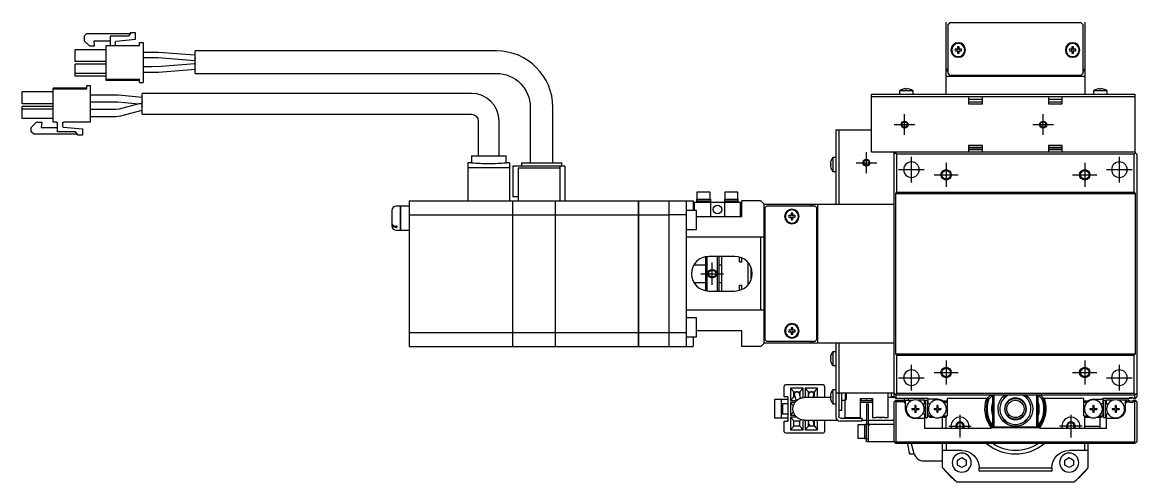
# Model space of a CAD drawing. Extents: x 0 to 1638, y -8 to 1357.
# Drawn here: x 1316.8 to 1638.4, y 536.5 to 669 of the extents above; entities that cross this region are included whole.
import ezdxf

# ---------------------------------------------------------------- set-up
doc = ezdxf.new("R2010")
doc.units = 0
doc.header["$LTSCALE"] = 0.5
doc.linetypes.add('CENTER', pattern=[50.8, 31.75, -6.35, 6.35, -6.35])
for name, color, linetype in [('MSM_CENTER', 1, 'CENTER'), ('MSM_CONTINUOUS', 7, 'CONTINUOUS'), ('MSM_NARROW', 5, 'CONTINUOUS')]:
    doc.layers.add(name, color=color, linetype=linetype)

msp = doc.modelspace()

# ---------------------------------------------------------------- linework, layer by layer
at = {"layer": 'MSM_CENTER'}
for p, q in [((1571.37, 636.47), (1571.37, 642.47)), ((1611.37, 636.47), (1611.37, 642.47)), ((1568.37, 639.47), (1574.37, 639.47)), ((1608.37, 639.47), (1614.37, 639.47)), ((1560.37, 625.47), (1560.37, 631.47)), ((1557.37, 628.47), (1563.37, 628.47)), ((1573.37, 622.77), (1573.37, 630.17)), ((1583.37, 628.47), (1583.37, 621.47)), ((1623.37, 628.47), (1623.37, 621.47)), ((1633.37, 622.77), (1633.37, 630.17)), ((1569.67, 626.47), (1577.07, 626.47)), ((1579.87, 624.97), (1586.87, 624.97)), ((1619.87, 624.97), (1626.87, 624.97)), ((1629.67, 626.47), (1637.07, 626.47)), ((1515.87, 593.22), (1515.87, 599.72)), ((1512.62, 596.47), (1519.12, 596.47)), ((1573.37, 562.77), (1573.37, 570.17)), ((1583.37, 571.47), (1583.37, 564.47)), ((1623.37, 571.47), (1623.37, 564.47)), ((1633.37, 562.77), (1633.37, 570.17)), ((1569.67, 566.47), (1577.07, 566.47)), ((1579.87, 567.97), (1586.87, 567.97)), ((1619.87, 567.97), (1626.87, 567.97)), ((1629.67, 566.47), (1637.07, 566.47)), ((1587.37, 555.72), (1587.37, 549.22)), ((1619.37, 555.72), (1619.37, 549.22)), ((1584.12, 552.47), (1590.62, 552.47)), ((1622.62, 552.47), (1616.12, 552.47))]:
    msp.add_line(p, q, dxfattribs=at)
at = {"layer": 'MSM_CONTINUOUS'}
for p, q in [((1583.37, 648.27), (1583.37, 668.97)), ((1588.87, 668.97), (1588.87, 668.77)), ((1593.37, 668.97), (1593.37, 668.77)), ((1595.87, 668.97), (1595.87, 668.77)), ((1610.87, 668.77), (1610.87, 668.97)), ((1613.37, 668.77), (1613.37, 668.97)), ((1617.87, 668.77), (1617.87, 668.97)), ((1623.37, 668.97), (1623.37, 648.27)), ((1347.92, 665.97), (1347.92, 665.67)), ((1349.42, 665.97), (1347.92, 665.97)), ((1349.42, 664.06), (1349.42, 665.97)), ((1584.37, 668.77), (1583.87, 668.27)), ((1583.87, 668.27), (1583.87, 654.27)), ((1622.37, 668.77), (1584.37, 668.77)), ((1622.87, 668.27), (1622.37, 668.77)), ((1622.87, 654.27), (1622.87, 668.27)), ((1335.32, 665.67), (1334.62, 664.97)), ((1334.62, 664.97), (1334.62, 663.67)), ((1334.62, 663.67), (1336.12, 662.17)), ((1347.92, 665.67), (1335.32, 665.67)), ((1337.49, 663.67), (1342.17, 663.67)), ((1337.62, 662.17), (1337.49, 663.67)), ((1342.17, 664.97), (1342.17, 662.47)), ((1347.42, 664.97), (1342.17, 664.97)), ((1343.67, 662.47), (1343.67, 663.37)), ((1343.85, 663.57), (1349.42, 664.06)), ((1347.92, 665.67), (1347.42, 664.97)), ((1350.62, 662.17), (1350.62, 663.17)), ((1350.62, 663.17), (1351.62, 663.17)), ((1351.62, 663.17), (1351.62, 651.57)), ((1332.02, 657.67), (1332.02, 661.07)), ((1340.92, 661.07), (1332.02, 661.07)), ((1336.12, 662.17), (1337.62, 662.17)), ((1350.62, 662.17), (1340.92, 662.17)), ((1340.92, 662.17), (1340.92, 652.32)), ((1355.24, 660.3), (1351.62, 660.3)), ((1366.62, 659.47), (1356.05, 660.27)), ((1366.62, 654.22), (1366.62, 660.72)), ((1453.62, 660.72), (1366.62, 660.72)), ((1586.63, 661.21), (1585.95, 661.21)), ((1585.95, 660.73), (1586.63, 660.73)), ((1586.63, 661.89), (1586.63, 661.21)), ((1586.63, 660.73), (1586.63, 660.05)), ((1587.11, 661.21), (1587.11, 661.89)), ((1587.79, 661.21), (1587.11, 661.21)), ((1587.11, 660.05), (1587.11, 660.73)), ((1587.11, 660.73), (1587.79, 660.73)), ((1619.63, 661.21), (1618.95, 661.21)), ((1618.95, 660.73), (1619.63, 660.73)), ((1619.63, 661.89), (1619.63, 661.21)), ((1619.63, 660.73), (1619.63, 660.05)), ((1620.11, 661.21), (1620.11, 661.89)), ((1620.79, 661.21), (1620.11, 661.21)), ((1620.11, 660.73), (1620.79, 660.73)), ((1620.11, 660.05), (1620.11, 660.73)), ((1340.92, 657.67), (1332.02, 657.67)), ((1340.92, 656.87), (1332.02, 656.87)), ((1332.02, 653.47), (1332.02, 656.87)), ((1351.62, 658.8), (1355.24, 658.8)), ((1354.25, 656.1), (1351.62, 656.1)), ((1356.88, 656.2), (1354.25, 656.1)), ((1355.94, 658.77), (1366.56, 657.97)), ((1366.56, 656.97), (1356.88, 656.2)), ((1366.62, 658.72), (1366.56, 657.97)), ((1340.92, 654.22), (1332.02, 654.22)), ((1340.92, 653.47), (1332.02, 653.47)), ((1351.62, 654.6), (1355.22, 654.6)), ((1356.07, 654.63), (1366.62, 655.47)), ((1366.62, 654.22), (1453.62, 654.22)), ((1583.37, 655.47), (1583.87, 655.47)), ((1583.37, 654.97), (1583.87, 654.97)), ((1583.37, 653.47), (1623.37, 653.47)), ((1583.87, 654.27), (1584.37, 653.77)), ((1584.37, 653.77), (1622.37, 653.77)), ((1588.87, 653.47), (1588.87, 653.77)), ((1589.62, 653.77), (1589.62, 653.47)), ((1595.12, 653.47), (1595.12, 653.77)), ((1598.37, 653.77), (1598.37, 653.67)), ((1598.37, 653.67), (1608.37, 653.67)), ((1598.37, 653.67), (1598.57, 653.47)), ((1608.17, 653.47), (1608.37, 653.67)), ((1608.37, 653.67), (1608.37, 653.77)), ((1611.62, 653.77), (1611.62, 653.47)), ((1617.12, 653.47), (1617.12, 653.77)), ((1617.87, 653.77), (1617.87, 653.47)), ((1622.37, 653.77), (1622.87, 654.27)), ((1622.87, 655.47), (1623.37, 655.47)), ((1622.87, 654.97), (1623.37, 654.97)), ((1325.67, 640.17), (1325.67, 650.02)), ((1335.37, 650.02), (1325.67, 650.02)), ((1325.67, 649.77), (1335.37, 649.77)), ((1335.37, 649.77), (1335.37, 650.77)), ((1335.37, 650.77), (1336.37, 650.77)), ((1336.37, 650.77), (1336.37, 640.17)), ((1340.92, 652.57), (1350.62, 652.57)), ((1340.92, 652.32), (1350.62, 652.32)), ((1350.62, 651.57), (1350.62, 652.57)), ((1350.62, 651.57), (1351.62, 651.57)), ((1570.94, 649.73), (1570.92, 649.73)), ((1571.67, 649.73), (1571.67, 649.86)), ((1572.07, 649.73), (1571.67, 649.73)), ((1572.07, 649.86), (1572.07, 649.73)), ((1572.82, 649.73), (1572.8, 649.73)), ((1626.94, 649.73), (1626.92, 649.73)), ((1627.67, 649.73), (1627.67, 649.86)), ((1628.07, 649.73), (1627.67, 649.73)), ((1628.07, 649.86), (1628.07, 649.73)), ((1628.82, 649.73), (1628.8, 649.73)), ((1316.77, 645.47), (1316.77, 648.87)), ((1325.67, 648.87), (1316.77, 648.87)), ((1344.27, 648), (1336.37, 648)), ((1344.56, 647.98), (1344.27, 648)), ((1351.37, 647.32), (1344.56, 647.98)), ((1351.37, 642.47), (1351.37, 648.47)), ((1446.37, 648.47), (1351.37, 648.47)), ((1561.87, 648.27), (1637.87, 648.27)), ((1561.87, 631.47), (1561.87, 648.27)), ((1637.87, 647.47), (1561.87, 647.47)), ((1573.87, 649.17), (1569.87, 649.17)), ((1569.87, 649.17), (1569.87, 648.27)), ((1573.87, 648.27), (1573.87, 649.17)), ((1589.87, 647.47), (1589.87, 645.47)), ((1593.87, 646.67), (1589.87, 646.67)), ((1593.87, 645.47), (1593.87, 647.47)), ((1612.87, 647.47), (1612.87, 645.47)), ((1616.87, 646.67), (1612.87, 646.67)), ((1616.87, 645.47), (1616.87, 647.47)), ((1629.87, 649.17), (1625.87, 649.17)), ((1625.87, 649.17), (1625.87, 648.27)), ((1629.87, 648.27), (1629.87, 649.17)), ((1637.87, 648.27), (1637.87, 631.47)), ((1325.67, 645.47), (1316.77, 645.47)), ((1325.67, 645.47), (1316.77, 645.47)), ((1316.77, 641.27), (1316.77, 644.67)), ((1325.67, 644.67), (1316.77, 644.67)), ((1325.67, 643.92), (1316.77, 643.92)), ((1336.37, 646), (1344.27, 646)), ((1343.73, 643.8), (1336.37, 643.8)), ((1344.74, 643.92), (1343.73, 643.8)), ((1344.27, 646), (1344.37, 645.99)), ((1344.37, 645.99), (1350.42, 645.41)), ((1350.42, 645.41), (1344.74, 643.92)), ((1345.24, 641.99), (1351.37, 643.59)), ((1351.15, 645.46), (1350.42, 645.41)), ((1351.15, 645.46), (1351.37, 644.62)), ((1351.18, 645.33), (1351.27, 645.32)), ((1351.37, 646.32), (1351.27, 645.32)), ((1463.37, 644.47), (1463.37, 628.47)), ((1469.87, 628.47), (1469.87, 644.47)), ((1593.87, 645.97), (1589.87, 645.97)), ((1589.87, 645.47), (1593.87, 645.47)), ((1616.87, 645.97), (1612.87, 645.97)), ((1612.87, 645.47), (1616.87, 645.47)), ((1325.67, 641.27), (1316.77, 641.27)), ((1325.67, 641.27), (1316.77, 641.27)), ((1319.37, 638.67), (1320.87, 640.17)), ((1320.87, 640.17), (1322.37, 640.17)), ((1322.37, 640.17), (1322.24, 638.67)), ((1322.37, 640.17), (1322.24, 638.67)), ((1326.62, 640.17), (1325.67, 640.17)), ((1326.62, 640.17), (1325.67, 640.17)), ((1326.62, 640.17), (1326.62, 640.17)), ((1328.71, 640.17), (1328.72, 640.17)), ((1336.37, 640.17), (1328.72, 640.17)), ((1336.37, 640.17), (1328.72, 640.17)), ((1336.37, 641.8), (1343.73, 641.8)), ((1343.73, 641.8), (1345.24, 641.99)), ((1351.37, 642.47), (1446.37, 642.47)), ((1448.37, 640.47), (1448.37, 630.47)), ((1454.37, 630.47), (1454.37, 640.47)), ((1319.37, 637.37), (1319.37, 638.67)), ((1320.07, 636.67), (1319.37, 637.37)), ((1320.07, 636.67), (1319.37, 637.37)), ((1322.24, 638.67), (1326.92, 638.67)), ((1326.92, 637.37), (1326.92, 639.87)), ((1332.17, 637.37), (1326.92, 637.37)), ((1332.17, 637.37), (1326.92, 637.37)), ((1328.42, 639.87), (1328.42, 638.97)), ((1328.6, 638.77), (1334.17, 638.28)), ((1332.67, 636.67), (1332.17, 637.37)), ((1332.67, 636.67), (1332.17, 637.37)), ((1334.17, 638.28), (1334.17, 636.37)), ((1551.57, 637.97), (1561.87, 637.97)), ((1551.57, 637.97), (1551.57, 616.47)), ((1552.37, 637.97), (1552.37, 616.47)), ((1332.67, 636.67), (1320.07, 636.67)), ((1332.67, 636.67), (1320.07, 636.67)), ((1332.67, 636.37), (1332.67, 636.67)), ((1334.17, 636.37), (1332.67, 636.37)), ((1334.17, 636.37), (1332.67, 636.37)), ((1446.37, 630.47), (1456.37, 630.47)), ((1446.37, 630.47), (1446.37, 628.47)), ((1456.37, 628.47), (1456.37, 630.47)), ((1637.87, 631.47), (1561.87, 631.47)), ((1568.37, 560.97), (1568.37, 631.47)), ((1568.37, 630.97), (1568.87, 631.47)), ((1568.72, 631.32), (1569.07, 630.97)), ((1637.67, 630.97), (1569.07, 630.97)), ((1569.07, 630.97), (1569.07, 619.97)), ((1589.87, 633.47), (1589.87, 631.47)), ((1593.87, 633.47), (1589.87, 633.47)), ((1589.87, 632.97), (1593.87, 632.97)), ((1589.87, 632.77), (1593.87, 632.77)), ((1589.87, 632.27), (1593.87, 632.27)), ((1593.87, 631.47), (1593.87, 633.47)), ((1616.87, 633.47), (1612.87, 633.47)), ((1612.87, 633.47), (1612.87, 631.47)), ((1612.87, 632.97), (1616.87, 632.97)), ((1612.87, 632.77), (1616.87, 632.77)), ((1612.87, 632.27), (1616.87, 632.27)), ((1616.87, 631.47), (1616.87, 633.47)), ((1637.67, 630.97), (1638.02, 631.32)), ((1637.67, 619.97), (1637.67, 630.97)), ((1637.87, 631.47), (1638.37, 630.97)), ((1638.37, 630.97), (1638.37, 560.97)), ((1445.37, 628.47), (1445.37, 617.47)), ((1446.37, 628.47), (1445.37, 628.47)), ((1457.37, 628.47), (1456.37, 628.47)), ((1457.37, 628.47), (1457.37, 617.47)), ((1458.37, 627.47), (1458.37, 618.67)), ((1473.37, 627.47), (1458.37, 627.47)), ((1460.8, 628.47), (1472.44, 628.47)), ((1460.8, 628.47), (1460.8, 627.47)), ((1471.87, 627.47), (1471.87, 617.47)), ((1472.44, 627.47), (1472.44, 628.47)), ((1473.37, 627.47), (1473.37, 617.47)), ((1549.98, 628.17), (1550.11, 628.17)), ((1550.11, 627.77), (1549.98, 627.77)), ((1550.11, 628.92), (1550.11, 628.9)), ((1550.11, 628.17), (1550.11, 627.77)), ((1550.67, 629.97), (1550.67, 625.97)), ((1551.57, 629.97), (1550.67, 629.97)), ((1457.37, 627.04), (1445.37, 627.04)), ((1459.87, 626.87), (1459.87, 617.47)), ((1471.87, 626.87), (1459.87, 626.87)), ((1550.11, 627.04), (1550.11, 627.02)), ((1550.67, 625.97), (1551.57, 625.97)), ((1459.87, 618.67), (1458.37, 618.67)), ((1511.37, 617.97), (1515.37, 617.97)), ((1511.37, 617.97), (1511.37, 616.97)), ((1515.27, 619.97), (1511.47, 619.97)), ((1511.47, 619.97), (1511.47, 617.97)), ((1515.27, 617.97), (1515.27, 619.97)), ((1515.37, 617.97), (1515.37, 612.97)), ((1519.37, 617.97), (1519.37, 612.97)), ((1519.37, 617.97), (1523.37, 617.97)), ((1523.27, 619.97), (1519.47, 619.97)), ((1519.47, 619.97), (1519.47, 617.97)), ((1523.27, 617.97), (1523.27, 619.97)), ((1523.37, 616.97), (1523.37, 617.97)), ((1569.07, 619.97), (1568.72, 619.62)), ((1568.72, 619.62), (1568.72, 573.32)), ((1568.72, 619.62), (1638.02, 619.62)), ((1569.07, 619.97), (1637.67, 619.97)), ((1638.02, 619.62), (1637.67, 619.97)), ((1638.02, 573.32), (1638.02, 619.62)), ((1423.37, 614.67), (1423.37, 610.27)), ((1425.82, 615.97), (1424.67, 615.97)), ((1425.82, 615.97), (1425.82, 608.97)), ((1425.87, 615.92), (1425.82, 615.92)), ((1425.87, 615.97), (1425.87, 608.97)), ((1428.37, 615.97), (1425.87, 615.97)), ((1428.37, 617.47), (1458.32, 617.47)), ((1428.37, 617.47), (1428.37, 575.47)), ((1458.32, 575.47), (1458.32, 617.47)), ((1458.32, 617.42), (1458.37, 617.42)), ((1458.37, 575.47), (1458.37, 617.47)), ((1458.37, 617.47), (1494.62, 617.47)), ((1470.62, 575.47), (1470.62, 617.47)), ((1470.62, 617.42), (1470.67, 617.42)), ((1470.67, 575.47), (1470.67, 617.47)), ((1494.62, 575.47), (1494.62, 617.47)), ((1494.62, 617.42), (1494.67, 617.42)), ((1494.67, 617.47), (1510.37, 617.47)), ((1494.67, 575.47), (1494.67, 617.47)), ((1503.37, 617.47), (1503.37, 575.47)), ((1508.37, 617.47), (1508.37, 575.47)), ((1511.37, 614.72), (1508.37, 614.72)), ((1510.37, 617.47), (1510.37, 614.72)), ((1510.67, 616.97), (1510.67, 614.72)), ((1524.07, 616.97), (1510.67, 616.97)), ((1511.37, 617.47), (1515.37, 617.47)), ((1511.37, 609.22), (1511.37, 614.72)), ((1519.37, 617.47), (1523.37, 617.47)), ((1524.07, 612.97), (1524.07, 616.97)), ((1524.37, 612.97), (1524.37, 617.47)), ((1529.87, 617.47), (1524.37, 617.47)), ((1530.87, 616.47), (1529.87, 617.47)), ((1530.87, 576.47), (1530.87, 616.47)), ((1530.87, 616.47), (1568.37, 616.47)), ((1531.57, 615.97), (1531.07, 615.47)), ((1531.07, 615.47), (1531.07, 577.47)), ((1545.57, 615.97), (1531.57, 615.97)), ((1544.37, 615.97), (1544.37, 616.47)), ((1544.87, 615.97), (1544.87, 616.47)), ((1546.07, 615.47), (1545.57, 615.97)), ((1546.07, 577.47), (1546.07, 615.47)), ((1546.37, 576.47), (1546.37, 616.47)), ((1428.37, 613.44), (1458.32, 613.44)), ((1458.32, 613.18), (1458.37, 613.18)), ((1458.37, 613.44), (1470.62, 613.44)), ((1470.62, 613.18), (1470.67, 613.18)), ((1470.67, 613.44), (1494.62, 613.44)), ((1494.62, 613.18), (1494.67, 613.18)), ((1494.67, 613.44), (1503.37, 613.44)), ((1508.37, 613.47), (1503.37, 613.47)), ((1511.37, 612.97), (1524.37, 612.97)), ((1538.63, 613.21), (1537.95, 613.21)), ((1537.95, 612.73), (1538.63, 612.73)), ((1538.63, 613.89), (1538.63, 613.21)), ((1538.63, 612.73), (1538.63, 612.05)), ((1539.11, 613.21), (1539.11, 613.89)), ((1539.79, 613.21), (1539.11, 613.21)), ((1539.11, 612.05), (1539.11, 612.73)), ((1539.11, 612.73), (1539.79, 612.73)), ((1424.87, 610.18), (1424.67, 610.18)), ((1424.87, 609.82), (1424.67, 609.82)), ((1424.67, 608.97), (1425.82, 608.97)), ((1424.87, 610.18), (1424.87, 609.82)), ((1425.82, 609.02), (1425.87, 609.02)), ((1425.87, 608.97), (1428.37, 608.97)), ((1508.37, 609.22), (1511.37, 609.22)), ((1531.07, 610.97), (1530.87, 610.97)), ((1546.07, 610.97), (1546.37, 610.97)), ((1546.37, 610.22), (1546.07, 610.22)), ((1530.87, 606.97), (1508.37, 606.97)), ((1529.87, 585.97), (1529.87, 606.97)), ((1531.07, 606.47), (1530.87, 606.47)), ((1546.07, 604.72), (1546.37, 604.72)), ((1514.07, 591.53), (1514.07, 601.41)), ((1514.27, 601.43), (1514.27, 591.51)), ((1522.37, 601.47), (1514.87, 601.47)), ((1517.37, 591.47), (1517.37, 601.47)), ((1517.87, 591.47), (1517.87, 601.47)), ((1518.57, 601.47), (1518.57, 591.47)), ((1531.07, 603.97), (1530.87, 603.97)), ((1546.17, 601.47), (1546.07, 601.47)), ((1546.17, 591.47), (1546.17, 601.47)), ((1546.37, 601.27), (1546.17, 601.47)), ((1514.07, 598.97), (1510.54, 598.97)), ((1518.57, 598.97), (1517.87, 598.97)), ((1523.77, 599.8), (1523.77, 601.27)), ((1524.27, 599.82), (1523.77, 599.82)), ((1524.27, 599.8), (1523.77, 599.8)), ((1524.27, 601.1), (1524.27, 599.8)), ((1526.27, 593.34), (1526.27, 599.6)), ((1527.07, 594.76), (1527.07, 598.18)), ((1527.21, 597.72), (1527.07, 597.72)), ((1527.07, 595.22), (1527.21, 595.22)), ((1510.54, 593.97), (1514.07, 593.97)), ((1517.87, 593.97), (1518.57, 593.97)), ((1523.77, 593.14), (1524.27, 593.14)), ((1523.77, 591.67), (1523.77, 593.14)), ((1523.77, 593.12), (1524.27, 593.12)), ((1524.27, 593.14), (1524.27, 591.85)), ((1514.87, 591.47), (1522.37, 591.47)), ((1530.87, 588.97), (1531.07, 588.97)), ((1546.07, 591.47), (1546.17, 591.47)), ((1546.17, 591.47), (1546.37, 591.67)), ((1530.87, 585.97), (1508.37, 585.97)), ((1530.87, 586.47), (1531.07, 586.47)), ((1546.37, 588.22), (1546.07, 588.22)), ((1511.37, 583.72), (1508.37, 583.72)), ((1511.37, 578.22), (1511.37, 583.72)), ((1546.07, 582.72), (1546.37, 582.72)), ((1428.37, 579.5), (1458.32, 579.5)), ((1458.32, 579.76), (1458.37, 579.76)), ((1458.37, 579.5), (1470.62, 579.5)), ((1470.62, 579.76), (1470.67, 579.76)), ((1470.67, 579.5), (1494.62, 579.5)), ((1494.62, 579.76), (1494.67, 579.76)), ((1494.67, 579.5), (1503.37, 579.5)), ((1503.37, 579.47), (1508.37, 579.47)), ((1524.37, 579.97), (1511.37, 579.97)), ((1524.37, 575.47), (1524.37, 579.97)), ((1530.87, 581.97), (1531.07, 581.97)), ((1538.63, 580.21), (1537.95, 580.21)), ((1537.95, 579.73), (1538.63, 579.73)), ((1538.63, 580.89), (1538.63, 580.21)), ((1538.63, 579.73), (1538.63, 579.05)), ((1539.11, 580.21), (1539.11, 580.89)), ((1539.79, 580.21), (1539.11, 580.21)), ((1539.11, 579.05), (1539.11, 579.73)), ((1539.11, 579.73), (1539.79, 579.73)), ((1546.37, 581.97), (1546.07, 581.97)), ((1508.37, 578.22), (1511.37, 578.22)), ((1510.37, 578.22), (1510.37, 575.47)), ((1529.87, 575.47), (1530.87, 576.47)), ((1568.37, 576.47), (1530.87, 576.47)), ((1531.07, 577.47), (1531.57, 576.97)), ((1531.57, 576.97), (1545.57, 576.97)), ((1544.37, 576.47), (1544.37, 576.97)), ((1544.87, 576.47), (1544.87, 576.97)), ((1545.57, 576.97), (1546.07, 577.47)), ((1551.57, 576.47), (1551.57, 555.17)), ((1552.37, 576.47), (1552.37, 555.27)), ((1428.37, 575.47), (1458.32, 575.47)), ((1458.32, 575.52), (1458.37, 575.52)), ((1458.37, 575.47), (1470.62, 575.47)), ((1470.62, 575.52), (1470.67, 575.52)), ((1470.67, 575.47), (1494.62, 575.47)), ((1494.62, 575.52), (1494.67, 575.52)), ((1494.67, 575.47), (1510.37, 575.47)), ((1529.87, 575.47), (1524.37, 575.47)), ((1550.11, 572.92), (1550.11, 572.9)), ((1550.67, 573.97), (1550.67, 569.97)), ((1551.57, 573.97), (1550.67, 573.97)), ((1568.72, 573.32), (1569.07, 572.97)), ((1568.72, 573.32), (1638.02, 573.32)), ((1569.07, 572.97), (1637.67, 572.97)), ((1569.07, 572.97), (1569.07, 561.97)), ((1637.67, 572.97), (1638.02, 573.32)), ((1637.67, 561.97), (1637.67, 572.97)), ((1549.98, 572.17), (1550.11, 572.17)), ((1550.11, 571.77), (1549.98, 571.77)), ((1550.11, 572.17), (1550.11, 571.77)), ((1550.11, 571.04), (1550.11, 571.02)), ((1550.67, 569.97), (1551.57, 569.97)), ((1536.67, 560.97), (1536.67, 564.07)), ((1547.97, 564.37), (1536.97, 564.37)), ((1542.12, 563.47), (1538.47, 563.47)), ((1538.47, 563.47), (1538.47, 559.87)), ((1539.42, 562.42), (1538.47, 563.47)), ((1541.17, 562.42), (1542.12, 563.47)), ((1542.12, 560.71), (1542.12, 563.47)), ((1546.27, 563.47), (1542.72, 563.47)), ((1542.72, 563.47), (1542.72, 560.72)), ((1543.62, 562.42), (1542.72, 563.47)), ((1545.37, 562.42), (1546.27, 563.47)), ((1546.27, 560.72), (1546.27, 563.47)), ((1548.27, 564.07), (1548.27, 560.72)), ((1550.67, 562.97), (1550.67, 558.97)), ((1551.57, 562.97), (1550.67, 562.97)), ((1537.67, 560.17), (1533.87, 560.17)), ((1533.87, 560.17), (1533.87, 554.77)), ((1535.78, 560.17), (1535.78, 554.77)), ((1537.67, 560.97), (1536.67, 560.97)), ((1537.67, 560.97), (1537.67, 553.97)), ((1539.42, 560.92), (1538.47, 559.87)), ((1538.47, 559.87), (1540.02, 559.87)), ((1539.42, 562.42), (1541.17, 562.42)), ((1539.42, 560.92), (1539.42, 562.42)), ((1539.72, 560.92), (1539.42, 560.92)), ((1539.57, 561.47), (1540.05, 559.75)), ((1540.79, 562.42), (1541.17, 562.05)), ((1541.38, 560.57), (1541.02, 561.87)), ((1541.17, 562.42), (1541.17, 561.33)), ((1541.33, 560.74), (1541.46, 560.59)), ((1549.98, 560.72), (1542.37, 560.72)), ((1543.77, 561.88), (1543.43, 560.72)), ((1543.62, 561.36), (1543.62, 562.42)), ((1543.62, 562.42), (1545.37, 562.42)), ((1544.99, 562.42), (1545.37, 562.05)), ((1544.99, 560.72), (1545.21, 561.46)), ((1545.05, 560.92), (1545.37, 560.92)), ((1545.37, 561.3), (1545.08, 561.01)), ((1545.37, 560.92), (1545.37, 562.42)), ((1545.37, 560.92), (1545.54, 560.72)), ((1549.98, 561.17), (1550.11, 561.17)), ((1550.11, 560.77), (1549.98, 560.77)), ((1550.11, 561.92), (1550.11, 561.9)), ((1550.11, 561.17), (1550.11, 560.77)), ((1550.11, 560.04), (1550.11, 560.02)), ((1568.37, 561.97), (1551.57, 561.97)), ((1553.17, 561.97), (1553.17, 556.97)), ((1553.17, 559.97), (1554.37, 559.97)), ((1554.12, 559.97), (1554.12, 554.97)), ((1554.37, 559.97), (1554.37, 561.97)), ((1554.57, 561.77), (1554.37, 561.97)), ((1554.37, 559.97), (1554.57, 560.17)), ((1554.57, 561.77), (1554.57, 560.17)), ((1558.62, 560.47), (1562.12, 560.47)), ((1558.62, 554.97), (1558.62, 560.47)), ((1562.12, 559.77), (1558.62, 559.77)), ((1562.12, 560.47), (1562.12, 554.97)), ((1566.62, 554.97), (1566.62, 561.97)), ((1568.62, 560.72), (1566.62, 560.72)), ((1567.57, 560.97), (1567.57, 561.97)), ((1568.37, 560.97), (1567.57, 560.97)), ((1568.72, 561.62), (1568.37, 561.97)), ((1568.37, 560.97), (1568.87, 560.47)), ((1568.87, 559.97), (1568.37, 559.47)), ((1568.87, 559.47), (1568.62, 559.72)), ((1569.07, 561.97), (1568.72, 561.62)), ((1568.87, 561.47), (1568.72, 561.62)), ((1568.87, 561.47), (1568.87, 560.47)), ((1637.87, 561.47), (1568.87, 561.47)), ((1578.17, 560.47), (1568.87, 560.47)), ((1568.87, 559.97), (1573.75, 559.97)), ((1569.07, 561.97), (1637.67, 561.97)), ((1571.67, 559.82), (1571.17, 559.47)), ((1571.37, 559.97), (1571.37, 560.47)), ((1571.67, 557.47), (1571.67, 559.97)), ((1572.37, 560.47), (1572.37, 559.97)), ((1577.17, 559.97), (1575.18, 559.97)), ((1577.17, 559.02), (1577.17, 559.97)), ((1577.37, 554.97), (1577.37, 559.97)), ((1577.37, 559.97), (1577.97, 559.97)), ((1577.97, 554.97), (1577.97, 559.97)), ((1578.17, 559.02), (1578.17, 560.47)), ((1580.87, 560.27), (1578.17, 560.27)), ((1582.46, 559.77), (1583.67, 559.77)), ((1595.87, 560.47), (1583.67, 560.47)), ((1583.67, 560.47), (1583.67, 555.47)), ((1595.16, 560.47), (1596.16, 561.47)), ((1596.37, 560.97), (1595.87, 560.47)), ((1596.37, 561.47), (1596.37, 560.97)), ((1596.87, 552.77), (1596.87, 561.47)), ((1597.17, 561.47), (1597.17, 552.47)), ((1609.57, 552.47), (1609.57, 561.47)), ((1609.87, 561.47), (1609.87, 552.77)), ((1610.37, 560.97), (1610.37, 561.47)), ((1610.87, 560.47), (1610.37, 560.97)), ((1610.57, 561.47), (1611.57, 560.47)), ((1623.07, 560.47), (1610.87, 560.47)), ((1623.07, 555.47), (1623.07, 560.47)), ((1623.07, 559.77), (1624.27, 559.77)), ((1625.87, 560.27), (1628.57, 560.27)), ((1636.87, 560.47), (1628.57, 560.47)), ((1628.57, 560.47), (1628.57, 559.02)), ((1628.77, 554.97), (1628.77, 559.97)), ((1628.77, 559.97), (1629.37, 559.97)), ((1629.37, 554.97), (1629.37, 559.97)), ((1629.57, 559.97), (1629.57, 559.02)), ((1631.55, 559.97), (1629.57, 559.97)), ((1636.11, 559.97), (1632.98, 559.97)), ((1635.07, 559.97), (1635.07, 557.47)), ((1635.57, 559.47), (1635.07, 559.82)), ((1635.94, 559.47), (1636.11, 559.97)), ((1636.87, 560.47), (1636.87, 560.72)), ((1637.87, 560.47), (1637.43, 560.47)), ((1637.6, 559.47), (1637.43, 559.97)), ((1637.43, 559.97), (1637.87, 559.97)), ((1638.02, 561.62), (1637.67, 561.97)), ((1638.37, 561.97), (1637.87, 561.47)), ((1637.87, 560.47), (1637.87, 561.47)), ((1637.87, 560.47), (1638.37, 560.97)), ((1638.37, 559.47), (1637.87, 559.97)), ((1638.12, 559.72), (1637.87, 559.47)), ((1537.67, 558.97), (1536.17, 558.97)), ((1536.17, 558.97), (1536.17, 555.97)), ((1538.47, 559.27), (1538.47, 555.67)), ((1539.25, 558.4), (1538.47, 559.27)), ((1539.66, 559.27), (1538.47, 559.27)), ((1539.25, 556.54), (1538.47, 555.67)), ((1550.67, 558.97), (1551.57, 558.97)), ((1553.17, 556.97), (1552.37, 556.97)), ((1562.12, 559.27), (1558.62, 559.27)), ((1560.37, 558.97), (1560.87, 558.97)), ((1560.37, 558.97), (1560.37, 552.97)), ((1560.87, 558.97), (1560.87, 547.97)), ((1568.37, 547.97), (1568.37, 559.47)), ((1568.87, 559.47), (1568.87, 547.97)), ((1571.17, 559.47), (1568.87, 559.47)), ((1571.17, 559.47), (1571.67, 558.97)), ((1573.47, 557.62), (1573.47, 557.33)), ((1573.47, 557.62), (1574.26, 557.62)), ((1573.47, 557.33), (1574.26, 557.33)), ((1574, 557.62), (1574, 557.33)), ((1574.61, 558.47), (1574.32, 558.47)), ((1574.32, 558.47), (1574.32, 557.68)), ((1574.32, 557.94), (1574.61, 557.94)), ((1574.32, 557.27), (1574.32, 556.47)), ((1574.32, 557), (1574.61, 557)), ((1574.61, 556.47), (1574.32, 556.47)), ((1574.61, 558.47), (1574.61, 557.68)), ((1574.61, 557.27), (1574.61, 556.47)), ((1574.67, 557.62), (1575.47, 557.62)), ((1574.67, 557.33), (1575.47, 557.33)), ((1574.94, 557.33), (1574.94, 557.62)), ((1575.47, 557.62), (1575.47, 557.33)), ((1577.17, 559.02), (1576.91, 558.87)), ((1578.17, 559.02), (1578.39, 558.89)), ((1579.87, 557.62), (1579.87, 557.33)), ((1579.87, 557.62), (1580.66, 557.62)), ((1579.87, 557.33), (1580.66, 557.33)), ((1580.4, 557.62), (1580.4, 557.33)), ((1581.01, 558.47), (1580.72, 558.47)), ((1580.72, 558.47), (1580.72, 557.68)), ((1580.72, 557.94), (1581.01, 557.94)), ((1580.72, 557.27), (1580.72, 556.47)), ((1580.72, 557), (1581.01, 557)), ((1581.01, 556.47), (1580.72, 556.47)), ((1581.01, 558.47), (1581.01, 557.68)), ((1581.01, 557.27), (1581.01, 556.47)), ((1581.07, 557.62), (1581.87, 557.62)), ((1581.07, 557.33), (1581.87, 557.33)), ((1581.34, 557.33), (1581.34, 557.62)), ((1581.87, 557.62), (1581.87, 557.33)), ((1583.67, 559.27), (1583.01, 559.27)), ((1600.5, 558.78), (1600.57, 558.85)), ((1600.57, 558.91), (1600.57, 558.85)), ((1623.72, 559.27), (1623.07, 559.27)), ((1624.87, 557.62), (1624.87, 557.33)), ((1624.87, 557.62), (1625.66, 557.62)), ((1624.87, 557.33), (1625.66, 557.33)), ((1625.4, 557.62), (1625.4, 557.33)), ((1626.01, 558.47), (1625.72, 558.47)), ((1625.72, 558.47), (1625.72, 557.68)), ((1625.72, 557.94), (1626.01, 557.94)), ((1625.72, 557.27), (1625.72, 556.47)), ((1625.72, 557), (1626.01, 557)), ((1626.01, 556.47), (1625.72, 556.47)), ((1626.01, 558.47), (1626.01, 557.68)), ((1626.01, 557.27), (1626.01, 556.47)), ((1626.07, 557.62), (1626.87, 557.62)), ((1626.07, 557.33), (1626.87, 557.33)), ((1626.34, 557.33), (1626.34, 557.62)), ((1626.87, 557.62), (1626.87, 557.33)), ((1628.57, 559.02), (1628.34, 558.89)), ((1629.57, 559.02), (1629.83, 558.87)), ((1631.27, 557.62), (1632.06, 557.62)), ((1631.27, 557.62), (1631.27, 557.33)), ((1631.27, 557.33), (1632.06, 557.33)), ((1631.8, 557.62), (1631.8, 557.33)), ((1632.12, 558.47), (1632.12, 557.68)), ((1632.41, 558.47), (1632.12, 558.47)), ((1632.12, 557.94), (1632.41, 557.94)), ((1632.12, 557.27), (1632.12, 556.47)), ((1632.12, 557), (1632.41, 557)), ((1632.41, 556.47), (1632.12, 556.47)), ((1632.41, 558.47), (1632.41, 557.68)), ((1632.41, 557.27), (1632.41, 556.47)), ((1632.47, 557.62), (1633.27, 557.62)), ((1632.47, 557.33), (1633.27, 557.33)), ((1632.74, 557.33), (1632.74, 557.62)), ((1633.27, 557.62), (1633.27, 557.33)), ((1635.07, 558.97), (1635.57, 559.47)), ((1635.94, 559.47), (1635.57, 559.47)), ((1637.87, 559.47), (1637.6, 559.47)), ((1637.87, 547.97), (1637.87, 559.47)), ((1638.37, 559.47), (1638.37, 547.97)), ((1537.67, 554.77), (1533.87, 554.77)), ((1537.67, 555.97), (1536.17, 555.97)), ((1536.67, 550.87), (1536.67, 553.97)), ((1536.67, 553.97), (1537.67, 553.97)), ((1538.47, 555.67), (1539.66, 555.67)), ((1540.18, 555.07), (1538.47, 555.07)), ((1538.47, 555.07), (1538.47, 551.47)), ((1539.42, 554.02), (1538.47, 555.07)), ((1539.42, 552.52), (1539.42, 554.02)), ((1539.42, 554.02), (1541.17, 554.02)), ((1540.79, 554.02), (1541.17, 553.65)), ((1541.17, 554.02), (1541.46, 554.35)), ((1541.17, 552.52), (1541.17, 554.02)), ((1542.12, 551.47), (1542.12, 554.23)), ((1542.37, 554.22), (1552.03, 554.22)), ((1542.72, 554.22), (1542.72, 551.47)), ((1543.43, 554.22), (1543.77, 553.06)), ((1543.62, 552.52), (1543.62, 553.58)), ((1545.21, 553.48), (1544.99, 554.22)), ((1545.37, 554.02), (1545.05, 554.02)), ((1545.08, 553.94), (1545.37, 553.65)), ((1545.37, 554.02), (1545.54, 554.22)), ((1545.37, 552.52), (1545.37, 554.02)), ((1546.27, 551.47), (1546.27, 554.22)), ((1548.27, 554.22), (1548.27, 550.87)), ((1559.07, 553.97), (1552.77, 553.97)), ((1552.87, 554.77), (1559.07, 554.77)), ((1554.12, 554.97), (1558.62, 554.97)), ((1559.07, 554.77), (1559.07, 553.97)), ((1559.07, 554.22), (1560.37, 554.22)), ((1560.87, 554.22), (1568.37, 554.22)), ((1562.12, 554.97), (1563.12, 554.97)), ((1563.12, 555.07), (1565.62, 555.07)), ((1563.12, 554.97), (1563.12, 555.07)), ((1563.92, 555.07), (1563.92, 554.97)), ((1563.92, 554.97), (1564.82, 554.97)), ((1564.29, 555.07), (1564.29, 554.97)), ((1564.44, 555.07), (1564.44, 554.97)), ((1564.82, 555.07), (1564.82, 554.97)), ((1565.62, 554.97), (1565.62, 555.07)), ((1565.62, 554.97), (1566.62, 554.97)), ((1577.17, 554.67), (1574.47, 554.67)), ((1576.91, 556.07), (1577.17, 555.92)), ((1577.17, 555.92), (1577.17, 551.77)), ((1577.37, 554.97), (1577.97, 554.97)), ((1578.17, 555.92), (1578.39, 556.05)), ((1578.17, 555.47), (1578.17, 555.92)), ((1578.17, 555.47), (1579.21, 555.47)), ((1578.17, 555.47), (1578.67, 554.97)), ((1580.15, 554.97), (1578.67, 554.97)), ((1583.17, 554.97), (1581.58, 554.97)), ((1582.37, 551.77), (1582.37, 554.97)), ((1582.53, 555.47), (1583.67, 555.47)), ((1583.17, 554.97), (1583.67, 555.47)), ((1583.37, 551.77), (1583.37, 555.17)), ((1600.2, 554.27), (1600.39, 554.27)), ((1600.62, 554.05), (1600.39, 554.27)), ((1600.62, 554.05), (1600.45, 554.05)), ((1600.57, 556.1), (1600.5, 556.16)), ((1600.57, 556.1), (1600.57, 556.03)), ((1600.62, 553.91), (1600.62, 554.05)), ((1606.34, 554.27), (1606.12, 554.05)), ((1606.29, 554.05), (1606.12, 554.05)), ((1606.12, 554.05), (1606.12, 553.91)), ((1606.34, 554.27), (1606.53, 554.27)), ((1623.07, 555.47), (1623.57, 554.97)), ((1623.07, 555.47), (1624.21, 555.47)), ((1625.15, 554.97), (1623.32, 554.97)), ((1623.32, 554.97), (1623.32, 551.77)), ((1623.37, 554.97), (1623.37, 555.17)), ((1628.07, 554.97), (1626.58, 554.97)), ((1627.53, 555.47), (1628.57, 555.47)), ((1627.82, 551.77), (1627.82, 554.97)), ((1628.07, 554.97), (1628.57, 555.47)), ((1628.57, 555.92), (1628.34, 556.05)), ((1628.57, 555.92), (1628.57, 555.47)), ((1628.77, 554.97), (1629.37, 554.97)), ((1629.83, 556.07), (1629.57, 555.92)), ((1629.57, 555.92), (1629.57, 551.77)), ((1632.27, 554.67), (1629.57, 554.67)), ((1536.97, 550.57), (1547.97, 550.57)), ((1539.42, 552.52), (1538.47, 551.47)), ((1538.47, 551.47), (1542.12, 551.47)), ((1541.17, 552.52), (1539.42, 552.52)), ((1541.17, 552.9), (1540.79, 552.52)), ((1541.17, 552.52), (1542.12, 551.47)), ((1543.62, 552.52), (1542.72, 551.47)), ((1542.72, 551.47), (1546.27, 551.47)), ((1545.37, 552.52), (1543.62, 552.52)), ((1545.37, 552.9), (1544.99, 552.52)), ((1545.37, 552.52), (1546.27, 551.47)), ((1557.87, 552.87), (1557.87, 549.07)), ((1559.87, 552.87), (1557.87, 552.87)), ((1559.87, 548.97), (1559.87, 552.97)), ((1568.37, 552.97), (1559.87, 552.97)), ((1560.37, 548.97), (1560.37, 552.97)), ((1560.87, 552.47), (1561.37, 552.97)), ((1596.37, 551.77), (1577.17, 551.77)), ((1596.37, 551.77), (1596.37, 551.97)), ((1610.37, 551.97), (1596.37, 551.97)), ((1597.17, 552.47), (1596.87, 552.77)), ((1597.17, 552.47), (1597.37, 552.27)), ((1597.67, 551.97), (1597.37, 552.27)), ((1597.37, 552.27), (1609.37, 552.27)), ((1609.37, 552.27), (1609.07, 551.97)), ((1609.37, 552.27), (1609.57, 552.47)), ((1609.87, 552.77), (1609.57, 552.47)), ((1610.37, 551.77), (1610.37, 551.97)), ((1629.57, 551.77), (1610.37, 551.77)), ((1623.32, 552.47), (1627.82, 552.47)), ((1557.87, 549.07), (1559.87, 549.07)), ((1559.87, 548.97), (1560.87, 548.97)), ((1560.37, 547.97), (1560.37, 548.97)), ((1568.37, 547.97), (1560.37, 547.97)), ((1568.37, 547.97), (1568.62, 547.72)), ((1568.62, 547.72), (1568.87, 547.97)), ((1568.87, 547.47), (1568.62, 547.72)), ((1568.87, 547.97), (1637.87, 547.97)), ((1637.87, 547.47), (1568.87, 547.47)), ((1573.25, 547.47), (1574.06, 544.64)), ((1582.37, 540.47), (1582.37, 547.47)), ((1583.37, 547.47), (1583.37, 545.47)), ((1623.37, 545.47), (1623.37, 547.47)), ((1624.37, 540.47), (1624.37, 547.47)), ((1637.87, 547.97), (1638.12, 547.72)), ((1638.12, 547.72), (1637.87, 547.47)), ((1638.12, 547.72), (1638.37, 547.97)), ((1572.8, 544.47), (1574.12, 544.47)), ((1587.87, 545.47), (1582.37, 545.47)), ((1624.37, 545.47), (1618.87, 545.47)), ((1576.95, 542.47), (1582.37, 542.47)), ((1582.37, 540.47), (1586.37, 536.47)), ((1586.62, 542.69), (1587.87, 543.41)), ((1586.62, 541.25), (1586.62, 542.69)), ((1587.87, 540.53), (1586.62, 541.25)), ((1587.87, 543.41), (1589.12, 542.69)), ((1589.12, 541.25), (1587.87, 540.53)), ((1589.12, 542.69), (1589.12, 541.25)), ((1592.87, 540.47), (1613.87, 540.47)), ((1592.87, 539.47), (1592.87, 540.47)), ((1613.87, 540.47), (1613.87, 539.47)), ((1617.62, 542.69), (1618.87, 543.41)), ((1617.62, 541.25), (1617.62, 542.69)), ((1618.87, 540.53), (1617.62, 541.25)), ((1618.87, 543.41), (1620.12, 542.69)), ((1620.12, 541.25), (1618.87, 540.53)), ((1620.12, 542.69), (1620.12, 541.25)), ((1620.37, 536.47), (1624.37, 540.47)), ((1613.87, 539.47), (1592.87, 539.47)), ((1586.37, 536.47), (1620.37, 536.47))]:
    msp.add_line(p, q, dxfattribs=at)
for points in [[(1366.56, 657.97, 0), (1366.56, 657.97, 0), (1366.56, 657.97, 0), (1366.56, 657.97, 0), (1366.56, 657.97, 0), (1366.56, 657.97, 0), (1366.56, 657.97, 0), (1366.56, 657.97, 0), (1366.57, 657.97, 0), (1366.57, 657.97, 0), (1366.57, 657.97, 0), (1366.57, 657.97, 0), (1366.57, 657.97, 0), (1366.57, 657.97, 0), (1366.57, 657.97, 0), (1366.57, 657.97, 0), (1366.57, 657.97, 0), (1366.57, 657.97, 0), (1366.57, 657.97, 0), (1366.57, 657.97, 0), (1366.57, 657.97, 0), (1366.57, 657.97, 0), (1366.57, 657.97, 0), (1366.57, 657.97, 0), (1366.57, 657.97, 0), (1366.57, 657.97, 0), (1366.57, 657.97, 0), (1366.57, 657.97, 0), (1366.57, 657.97, 0), (1366.57, 657.97, 0), (1366.57, 657.97, 0), (1366.58, 657.97, 0), (1366.58, 657.97, 0), (1366.58, 657.97, 0), (1366.58, 657.97, 0), (1366.58, 657.97, 0), (1366.58, 657.97, 0), (1366.58, 657.97, 0), (1366.58, 657.97, 0), (1366.58, 657.97, 0), (1366.58, 657.97, 0), (1366.58, 657.97, 0), (1366.58, 657.97, 0), (1366.58, 657.97, 0), (1366.58, 657.97, 0), (1366.58, 657.98, 0), (1366.58, 657.98, 0), (1366.58, 657.98, 0), (1366.58, 657.98, 0), (1366.58, 657.98, 0), (1366.58, 657.98, 0), (1366.58, 657.98, 0), (1366.58, 657.98, 0), (1366.58, 657.98, 0), (1366.59, 657.98, 0), (1366.59, 657.98, 0), (1366.59, 657.98, 0), (1366.59, 657.98, 0), (1366.59, 657.98, 0), (1366.59, 657.98, 0), (1366.59, 657.98, 0), (1366.59, 657.98, 0), (1366.59, 657.98, 0), (1366.59, 657.98, 0), (1366.59, 657.98, 0), (1366.59, 657.98, 0), (1366.59, 657.98, 0), (1366.59, 657.98, 0), (1366.59, 657.98, 0), (1366.59, 657.98, 0), (1366.59, 657.98, 0), (1366.59, 657.98, 0), (1366.59, 657.98, 0), (1366.59, 657.98, 0), (1366.59, 657.98, 0), (1366.59, 657.98, 0), (1366.59, 657.98, 0), (1366.6, 657.98, 0), (1366.6, 657.98, 0), (1366.6, 657.98, 0), (1366.6, 657.98, 0), (1366.6, 657.98, 0), (1366.6, 657.98, 0), (1366.6, 657.98, 0), (1366.6, 657.98, 0), (1366.6, 657.98, 0), (1366.6, 657.98, 0), (1366.6, 657.98, 0), (1366.6, 657.98, 0), (1366.6, 657.98, 0), (1366.6, 657.98, 0), (1366.6, 657.98, 0), (1366.6, 657.99, 0), (1366.6, 657.99, 0), (1366.6, 657.99, 0), (1366.6, 657.99, 0), (1366.6, 657.99, 0), (1366.6, 657.99, 0), (1366.6, 657.99, 0), (1366.6, 657.99, 0), (1366.61, 657.99, 0), (1366.61, 657.99, 0), (1366.61, 657.99, 0), (1366.61, 657.99, 0), (1366.61, 657.99, 0), (1366.61, 657.99, 0), (1366.61, 657.99, 0), (1366.61, 657.99, 0), (1366.61, 657.99, 0), (1366.61, 657.99, 0), (1366.61, 657.99, 0), (1366.61, 657.99, 0), (1366.61, 657.99, 0), (1366.61, 657.99, 0), (1366.61, 657.99, 0), (1366.61, 657.99, 0), (1366.61, 657.99, 0), (1366.61, 657.99, 0), (1366.61, 657.99, 0), (1366.61, 657.99, 0), (1366.61, 658, 0), (1366.61, 658, 0), (1366.62, 658, 0), (1366.62, 658, 0), (1366.62, 658, 0), (1366.62, 658, 0), (1366.62, 658, 0), (1366.62, 658, 0), (1366.62, 658, 0)], [(1366.56, 656.97, 0), (1366.56, 656.97, 0), (1366.56, 656.97, 0), (1366.56, 656.97, 0), (1366.56, 656.97, 0), (1366.56, 656.97, 0), (1366.56, 656.97, 0), (1366.56, 656.97, 0), (1366.56, 656.97, 0), (1366.56, 656.97, 0), (1366.56, 656.97, 0), (1366.56, 656.97, 0), (1366.56, 656.97, 0), (1366.56, 656.97, 0), (1366.56, 656.97, 0), (1366.57, 656.97, 0), (1366.57, 656.97, 0), (1366.57, 656.97, 0), (1366.57, 656.97, 0), (1366.57, 656.97, 0), (1366.57, 656.97, 0), (1366.57, 656.97, 0), (1366.57, 656.97, 0), (1366.57, 656.97, 0), (1366.57, 656.97, 0), (1366.57, 656.97, 0), (1366.57, 656.97, 0), (1366.57, 656.97, 0), (1366.57, 656.97, 0), (1366.57, 656.97, 0), (1366.57, 656.97, 0), (1366.57, 656.97, 0), (1366.57, 656.97, 0), (1366.57, 656.97, 0), (1366.57, 656.97, 0), (1366.57, 656.97, 0), (1366.57, 656.97, 0), (1366.58, 656.97, 0), (1366.58, 656.97, 0), (1366.58, 656.97, 0), (1366.58, 656.97, 0), (1366.58, 656.97, 0), (1366.58, 656.97, 0), (1366.58, 656.97, 0), (1366.58, 656.97, 0), (1366.58, 656.97, 0), (1366.58, 656.97, 0), (1366.58, 656.97, 0), (1366.58, 656.97, 0), (1366.58, 656.97, 0), (1366.58, 656.97, 0), (1366.58, 656.96, 0), (1366.58, 656.96, 0), (1366.58, 656.96, 0), (1366.58, 656.96, 0), (1366.58, 656.96, 0), (1366.58, 656.96, 0), (1366.58, 656.96, 0), (1366.58, 656.96, 0), (1366.59, 656.96, 0), (1366.59, 656.96, 0), (1366.59, 656.96, 0), (1366.59, 656.96, 0), (1366.59, 656.96, 0), (1366.59, 656.96, 0), (1366.59, 656.96, 0), (1366.59, 656.96, 0), (1366.59, 656.96, 0), (1366.59, 656.96, 0), (1366.59, 656.96, 0), (1366.59, 656.96, 0), (1366.59, 656.96, 0), (1366.59, 656.96, 0), (1366.59, 656.96, 0), (1366.59, 656.96, 0), (1366.59, 656.96, 0), (1366.59, 656.96, 0), (1366.59, 656.96, 0), (1366.59, 656.96, 0), (1366.59, 656.96, 0), (1366.6, 656.96, 0), (1366.6, 656.96, 0), (1366.6, 656.96, 0), (1366.6, 656.96, 0), (1366.6, 656.96, 0), (1366.6, 656.96, 0), (1366.6, 656.96, 0), (1366.6, 656.96, 0), (1366.6, 656.96, 0), (1366.6, 656.96, 0), (1366.6, 656.96, 0), (1366.6, 656.95, 0), (1366.6, 656.95, 0), (1366.6, 656.95, 0), (1366.6, 656.95, 0), (1366.6, 656.95, 0), (1366.6, 656.95, 0), (1366.6, 656.95, 0), (1366.6, 656.95, 0), (1366.6, 656.95, 0), (1366.6, 656.95, 0), (1366.61, 656.95, 0), (1366.61, 656.95, 0), (1366.61, 656.95, 0), (1366.61, 656.95, 0), (1366.61, 656.95, 0), (1366.61, 656.95, 0), (1366.61, 656.95, 0), (1366.61, 656.95, 0), (1366.61, 656.95, 0), (1366.61, 656.95, 0), (1366.61, 656.95, 0), (1366.61, 656.95, 0), (1366.61, 656.95, 0), (1366.61, 656.95, 0), (1366.61, 656.95, 0), (1366.61, 656.95, 0), (1366.61, 656.94, 0), (1366.61, 656.94, 0), (1366.61, 656.94, 0), (1366.61, 656.94, 0), (1366.61, 656.94, 0), (1366.61, 656.94, 0), (1366.62, 656.94, 0), (1366.62, 656.94, 0), (1366.62, 656.94, 0), (1366.62, 656.94, 0), (1366.62, 656.94, 0), (1366.62, 656.94, 0)]]:
    msp.add_polyline3d(points, dxfattribs=at)
at = {"layer": 'MSM_CONTINUOUS', "extrusion": (0, 0, -1)}
for centre, radius in [((-1586.87, 660.97), 2.1), ((-1586.87, 660.97), 1.9), ((-1619.87, 660.97), 2.1), ((-1619.87, 660.97), 1.9), ((-1573.37, 626.47), 2.25), ((-1633.37, 626.47), 2.25), ((-1538.87, 612.97), 2.1), ((-1538.87, 612.97), 1.9), ((-1538.87, 579.97), 2.1), ((-1538.87, 579.97), 1.9), ((-1573.37, 566.47), 2.25), ((-1633.37, 566.47), 2.25), ((-1574.47, 557.47), 2.6), ((-1580.87, 557.47), 2.6), ((-1603.37, 557.47), 3.15), ((-1625.87, 557.47), 2.6), ((-1632.27, 557.47), 2.6), ((-1587.87, 541.97), 2.75), ((-1618.87, 541.97), 2.75)]:
    msp.add_circle(centre, radius, dxfattribs=at)
at = {"layer": 'MSM_CONTINUOUS'}
for centre, radius in [((1571.37, 639.47), 0.783), ((1611.37, 639.47), 0.783), ((1560.37, 628.47), 0.783), ((1583.37, 624.97), 1.23), ((1623.37, 624.97), 1.23), ((1517.37, 614.97), 1.25), ((1515.87, 596.47), 1.02), ((1583.37, 567.97), 1.23), ((1623.37, 567.97), 1.23), ((1603.37, 557.47), 3)]:
    msp.add_circle(centre, radius, dxfattribs=at)
at = {"layer": 'MSM_CONTINUOUS', "extrusion": (0, 0, -1)}
for centre, radius, start, end in [((-1343.87, 663.37), 0.2, 0, 85), ((-1341.87, 662.47), 0.3, 180, 270), ((-1343.97, 662.47), 0.3, 270, 0), ((-1355.24, 649.55), 9.25, 90, 94.2892), ((-1453.62, 644.47), 9.75, 90, 180), ((-1326.62, 639.87), 0.3, 90, 180), ((-1326.62, 639.87), 0.3, 90, 180), ((-1328.72, 639.87), 0.3, 0, 90), ((-1328.72, 639.87), 0.3, 0, 90), ((-1446.37, 640.47), 2, 90, 180), ((-1542.37, 557.47), 3.25, 270, 90), ((-1603.37, 557.47), 8.8, 321.3178, 19.9323), ((-1603.37, 557.47), 5, 126.8699, 53.1301), ((-1603.37, 557.47), 8.8, 160.0677, 218.6822), ((-1625.87, 557.47), 2.8, 55.2281, 90), ((-1574.47, 557.47), 2.8, 270, 0), ((-1574.26, 557.68), 0.06, 180, 270), ((-1574.26, 557.27), 0.06, 90, 180), ((-1574.67, 557.68), 0.06, 270, 360), ((-1574.67, 557.27), 0.06, 0, 90), ((-1577.55, 557.36), 1.75, 118.6217, 127.006), ((-1580.66, 557.68), 0.06, 180, 270), ((-1580.66, 557.27), 0.06, 90, 180), ((-1581.07, 557.68), 0.06, 270, 360), ((-1581.07, 557.27), 0.06, 0, 90), ((-1603.37, 557.47), 6.8, 342.9174, 17.0826), ((-1603.37, 557.47), 6.8, 162.9174, 197.0826), ((-1625.66, 557.68), 0.06, 180, 270), ((-1625.66, 557.27), 0.06, 90, 180), ((-1626.07, 557.68), 0.06, 270, 360), ((-1626.07, 557.27), 0.06, 0, 90), ((-1628.95, 557.36), 1.75, 120, 127.006), ((-1632.06, 557.68), 0.06, 180, 270), ((-1632.06, 557.27), 0.06, 90, 180), ((-1632.27, 557.47), 2.8, 180, 270), ((-1632.47, 557.68), 0.06, 270, 360), ((-1632.47, 557.27), 0.06, 0, 90), ((-1636.77, 560.72), 1.5, 236.4427, 303.5573), ((-1552.87, 555.27), 0.5, 270, 0), ((-1577.55, 557.59), 1.75, 232.994, 241.3783), ((-1628.95, 557.59), 1.75, 232.994, 240), ((-1603.37, 557.47), 12, 236.4427, 303.5573), ((-1587.87, 540.47), 5, 90, 180), ((-1618.87, 540.47), 5, 0, 90)]:
    msp.add_arc(centre, radius, start, end, dxfattribs=at)
at = {"layer": 'MSM_CONTINUOUS'}
for centre, radius, start, end in [((1355.24, 649.55), 10.75, 85.7108, 90), ((1453.62, 644.47), 16.25, 0, 90), ((1586.87, 660.97), 0.95, 165.3667, 194.6333), ((1586.87, 660.97), 0.365, 138.8496, 221.1504), ((1586.87, 660.97), 0.95, 75.3667, 104.6333), ((1586.87, 660.97), 0.365, 48.8496, 131.1504), ((1586.87, 660.97), 0.365, 228.8496, 311.1504), ((1586.87, 660.97), 0.95, 255.3667, 284.6333), ((1586.87, 660.97), 0.365, 318.8496, 41.1504), ((1586.87, 660.97), 0.95, 345.3667, 14.6333), ((1619.87, 660.97), 0.95, 165.3667, 194.6333), ((1619.87, 660.97), 0.365, 138.8496, 221.1504), ((1619.87, 660.97), 0.95, 75.3667, 104.6333), ((1619.87, 660.97), 0.365, 48.8496, 131.1504), ((1619.87, 660.97), 0.365, 228.8496, 311.1504), ((1619.87, 660.97), 0.95, 255.3667, 284.6333), ((1619.87, 660.97), 0.365, 318.8496, 41.1504), ((1619.87, 660.97), 0.95, 345.3667, 14.6333), ((1355.22, 665.35), 10.75, 270, 274.548), ((1571.87, 646.67), 3.2, 107.27, 128.6822), ((1571.87, 646.67), 3.19, 93.5904, 106.9053), ((1571.87, 646.67), 3.19, 73.0947, 86.4096), ((1571.87, 646.67), 3.2, 51.3178, 72.73), ((1627.87, 646.67), 3.2, 107.27, 128.6822), ((1627.87, 646.67), 3.19, 93.5904, 106.9053), ((1627.87, 646.67), 3.19, 73.0947, 86.4096), ((1627.87, 646.67), 3.2, 51.3178, 72.73), ((1446.37, 640.47), 8, 0, 90), ((1326.62, 639.87), 0.3, 0, 90), ((1326.62, 639.87), 0.3, 0, 90), ((1328.72, 639.87), 0.3, 90, 180), ((1328.62, 638.97), 0.2, 180, 265), ((1451.38, 688.48), 60.23, 265.2289, 269.9909), ((1451.36, 688.51), 60.26, 270.0102, 274.77), ((1553.17, 627.97), 3.19, 163.0947, 176.4096), ((1553.17, 627.97), 3.19, 183.5904, 196.9053), ((1553.17, 627.97), 3.2, 141.3178, 162.73), ((1553.17, 627.97), 3.2, 197.27, 218.6822), ((1424.67, 614.67), 1.3, 90, 180), ((1424.12, 611.12), 0.754, 185.8166, 221.8939), ((1538.87, 612.97), 0.95, 165.3667, 194.6333), ((1538.87, 612.97), 0.365, 138.8496, 221.1504), ((1538.87, 612.97), 0.95, 75.3667, 104.6333), ((1538.87, 612.97), 0.365, 48.8496, 131.1504), ((1538.87, 612.97), 0.365, 228.8496, 311.1504), ((1538.87, 612.97), 0.95, 255.3667, 284.6333), ((1538.87, 612.97), 0.365, 318.8496, 41.1504), ((1538.87, 612.97), 0.95, 345.3667, 14.6333), ((1424.12, 610.77), 0.751, 181.7681, 218.8955), ((1424.67, 610.27), 1.3, 180, 270), ((1424.59, 611.23), 1.41, 221.3743, 272.8178), ((1424.58, 611.56), 1.39, 222.8199, 273.04), ((1514.87, 596.47), 5, 90, 270), ((1522.37, 596.47), 5, 270, 90), ((1538.87, 579.97), 0.95, 165.3667, 194.6333), ((1538.87, 579.97), 0.365, 138.8496, 221.1504), ((1538.87, 579.97), 0.95, 75.3667, 104.6333), ((1538.87, 579.97), 0.365, 48.8496, 131.1504), ((1538.87, 579.97), 0.365, 228.8496, 311.1504), ((1538.87, 579.97), 0.95, 255.3667, 284.6333), ((1538.87, 579.97), 0.365, 318.8496, 41.1504), ((1538.87, 579.97), 0.95, 345.3667, 14.6333), ((1553.17, 571.97), 3.19, 163.0947, 176.4096), ((1553.17, 571.97), 3.2, 141.3178, 162.73), ((1553.17, 571.97), 3.19, 183.5904, 196.9053), ((1553.17, 571.97), 3.2, 197.27, 218.6822), ((1536.97, 564.07), 0.3, 90, 180), ((1547.97, 564.07), 0.3, 0, 90), ((1553.17, 560.97), 3.2, 141.3178, 162.73), ((1540.29, 561.67), 0.75, 15.6242, 195.6242), ((1544.49, 561.67), 0.75, 343.4791, 163.4791), ((1553.17, 560.97), 3.19, 163.0947, 176.4096), ((1553.17, 560.97), 3.19, 183.5904, 196.9053), ((1553.17, 560.97), 3.2, 197.27, 218.6822), ((1558.87, 560.57), 0.25, 203.5782, 336.4218), ((1560.37, 560.57), 0.25, 203.5782, 336.4218), ((1561.87, 560.57), 0.25, 203.5782, 336.4218), ((1580.87, 557.47), 2.8, 40.0052, 90), ((1603.37, 557.47), 8.5, 159.3327, 220.3202), ((1603.37, 557.47), 8.2, 158.5399, 222.1236), ((1603.37, 557.47), 4.5, 117.266, 62.7339), ((1603.37, 557.47), 8.2, 317.8764, 21.4601), ((1603.37, 557.47), 8.5, 319.6798, 20.6673), ((1625.87, 557.47), 2.8, 124.7719, 139.9948), ((1636.77, 559.72), 1, 48.5904, 131.4096), ((1636.77, 560.72), 1, 228.5904, 311.4096), ((1577.67, 557.47), 1.59, 100.8931, 126.1972), ((1577.78, 557.36), 1.75, 120, 127.006), ((1577.67, 557.47), 1.59, 53.8028, 79.1069), ((1629.07, 557.47), 1.59, 100.8931, 126.1972), ((1629.18, 557.36), 1.75, 118.6217, 127.006), ((1629.07, 557.47), 1.59, 53.8028, 79.1069), ((1544.49, 553.27), 0.75, 196.5209, 16.5209), ((1552.77, 555.17), 1.2, 180, 270), ((1577.78, 557.59), 1.75, 232.994, 240), ((1577.67, 557.47), 1.59, 233.8028, 259.1069), ((1577.67, 557.47), 1.59, 280.8931, 306.1972), ((1587.37, 552.47), 2.6, 344.3815, 195.6185), ((1587.37, 552.47), 1.01, 315.9346, 224.0654), ((1619.37, 552.47), 2.6, 344.3815, 195.6185), ((1619.37, 552.47), 1.01, 315.9346, 224.0654), ((1629.18, 557.59), 1.75, 232.994, 241.3783), ((1629.07, 557.47), 1.59, 233.8028, 259.1069), ((1629.07, 557.47), 1.59, 280.8931, 306.1972), ((1536.97, 550.87), 0.3, 180, 270), ((1547.97, 550.87), 0.3, 270, 0), ((1631.37, 557.47), 60, 189.5941, 192.5133), ((1603.37, 557.47), 13, 230.2849, 309.7151), ((1576.95, 545.47), 3, 195.9958, 270), ((1603.37, 557.47), 27, 219.3765, 230.6235), ((1603.37, 557.47), 27, 309.3765, 320.6235)]:
    msp.add_arc(centre, radius, start, end, dxfattribs=at)
at = {"layer": 'MSM_NARROW'}
for centre, radius in [((1571.37, 639.47), 1), ((1611.37, 639.47), 1), ((1560.37, 628.47), 1), ((1583.37, 624.97), 1.5), ((1623.37, 624.97), 1.5), ((1515.87, 596.47), 1.25), ((1515.87, 596.47), 1.25), ((1515.87, 596.47), 1.25), ((1583.37, 567.97), 1.5), ((1623.37, 567.97), 1.5), ((1603.37, 557.47), 2.5)]:
    msp.add_circle(centre, radius, dxfattribs=at)
for centre in [(1587.37, 552.47), (1619.37, 552.47)]:
    msp.add_arc(centre, 1.25, 325.9442, 214.0558, dxfattribs=at)

doc.saveas('drawing.dxf')
